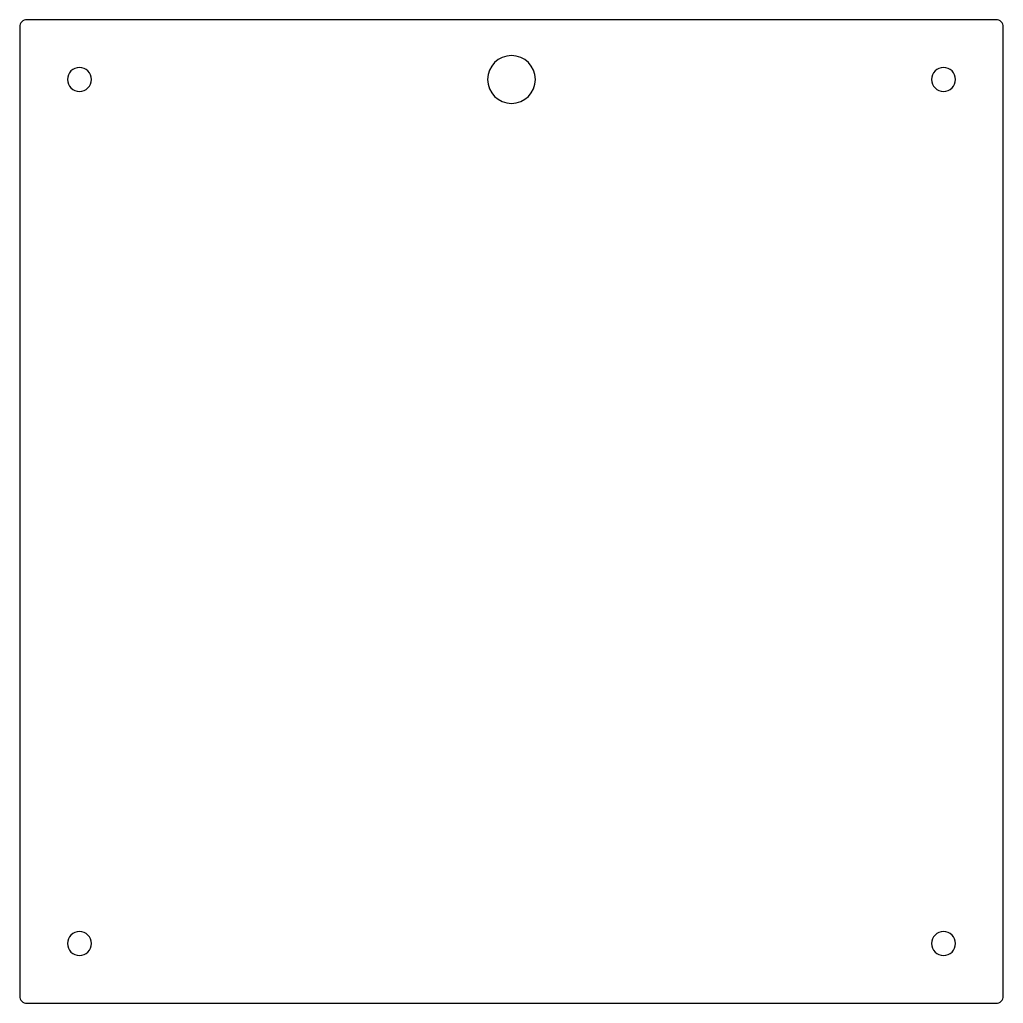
# Model space of a CAD drawing. Header units: millimetres. Extents: x 11 to 423, y -130 to 281.
import ezdxf

# ---------------------------------------------------------------- set-up
doc = ezdxf.new("R2010")
doc.units = ezdxf.units.MM
doc.layers.get('0').update_dxf_attribs({"linetype": 'CONTINUOUS'})

msp = doc.modelspace()

# ---------------------------------------------------------------- linework, layer by layer
msp.add_lwpolyline([(11.12, -127.06, 0.414214), (14.12, -130.06), (419.62, -130.06, 0.414214), (422.62, -127.06), (422.62, 278.44, 0.414214), (419.62, 281.44), (14.12, 281.44, 0.414214), (11.12, 278.44)], format="xyb", close=True)
at = {"extrusion": (-8.68634e-16, -2.52243e-14, -1)}
msp.add_circle((-216.87, 256.44), 10, dxfattribs=at)
at = {"extrusion": (8.60943e-28, -2.52243e-14, -1)}
for centre in [(-36.12, 256.44), (-397.62, 256.44), (-36.12, -105.06), (-397.62, -105.06)]:
    msp.add_circle(centre, 5, dxfattribs=at)

doc.saveas('drawing.dxf')
